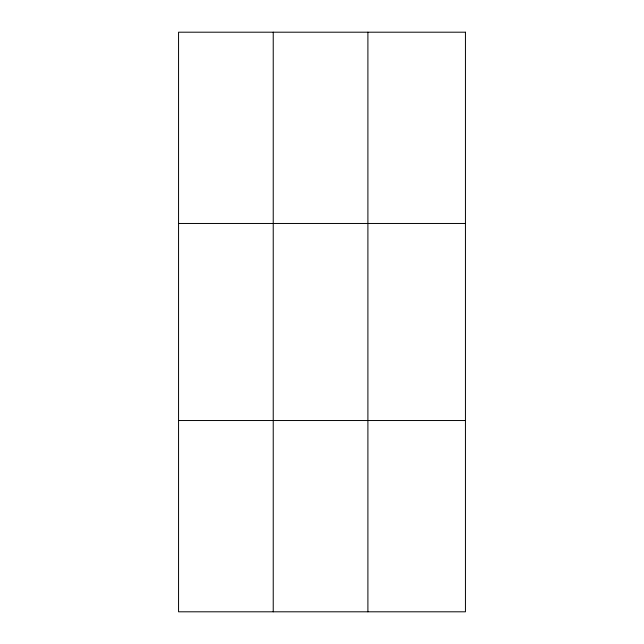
<?xml version="1.0" encoding="UTF-8"?>
<svg xmlns="http://www.w3.org/2000/svg" width="644" height="644" viewBox="0 0 644 644"><rect width="100%" height="100%" fill="white"/><g stroke="black" fill="none" stroke-linecap="round" stroke-linejoin="round"><path stroke-width="0.97" d="M273.233 32.2L273.233 611.8M367.901 32.2L367.901 611.8M178.557 223.468L465.443 223.468M178.557 420.532L465.443 420.532M465.443 32.2L465.443 611.8L178.557 611.8L178.557 32.2L465.443 32.2"/></g></svg>
